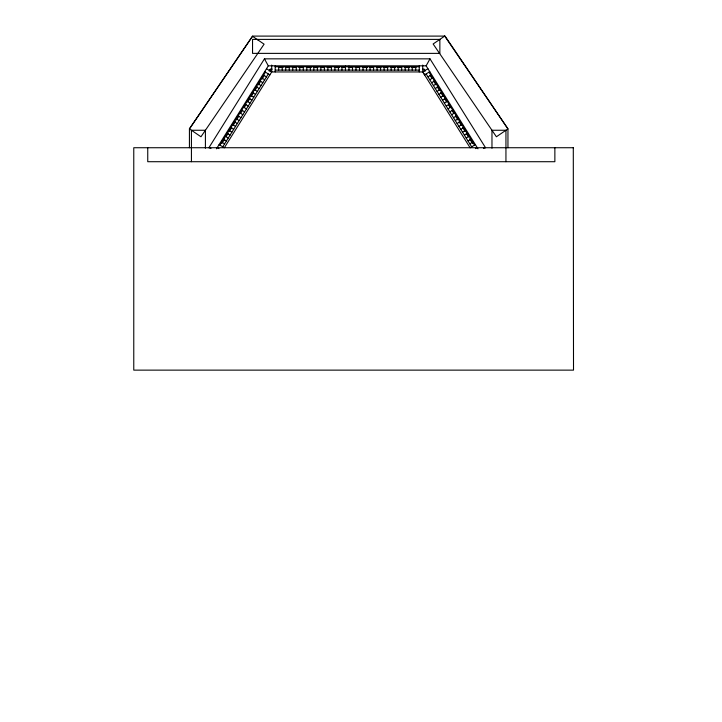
<?xml version="1.0" encoding="UTF-8"?>
<svg xmlns="http://www.w3.org/2000/svg" width="722" height="722" viewBox="0 0 722 722"><rect width="100%" height="100%" fill="white"/><g stroke="black" fill="none" stroke-linecap="round" stroke-linejoin="round"><path stroke-width="1.08" d="M216.456 148.813L268.313 65.828L426.124 65.828L429.996 58.843L485.545 147.739L483.433 148.398M429.996 58.843L264.442 58.843L208.893 147.739L211.005 148.398M219.885 145.05L265.443 72.155M221.726 143.57L224.686 138.832M225.869 136.945L228.233 133.155M229.415 131.26L231.78 127.478M232.962 125.583L235.336 121.792M236.518 119.897L238.883 116.116M240.661 113.273L242.43 110.43M244.207 107.596L245.976 104.753M247.754 101.91L250.119 98.129M251.301 96.234L253.675 92.443M254.857 90.557L257.222 86.766M258.404 84.871L260.768 81.09M261.951 79.194L264.315 75.404M269.162 71.072L270.254 69.33M222.746 146.837L268.295 73.942M422.731 71.749L424.96 70.368M475.329 144.571L470.139 147.811L422.731 71.947L427.92 68.707M424.59 74.907L429.77 71.668M427.993 76.902L430.844 75.124M429.78 79.772L432.631 77.985M431.63 82.732L434.482 80.954M433.426 85.593L436.278 83.815M435.276 88.562L438.128 86.775M437.063 91.423L439.915 89.645M438.913 94.392L441.765 92.606M440.709 97.253L443.561 95.466M442.559 100.214L445.411 98.436M444.346 103.084L447.198 101.297M446.196 106.044L449.048 104.266M447.992 108.905L450.844 107.127M449.842 111.874L452.694 110.087M451.629 114.735L454.481 112.957M453.479 117.704L456.331 115.917M455.275 120.565L458.127 118.778M457.125 123.525L459.977 121.747M458.912 126.395L461.764 124.608M460.762 129.355L463.623 127.577M462.558 132.216L465.41 130.438M464.408 135.185L467.26 133.399M466.195 138.046L469.047 136.268M468.046 141.016L470.906 139.229M469.841 143.877L472.693 142.09M475.446 148.615L477.179 147.532M275.199 66.758L419.238 66.758M278.575 67.516L283.078 67.516M285.325 67.516L289.829 67.516M292.076 67.516L296.58 67.516M298.827 67.516L303.33 67.516M306.706 67.516L311.209 67.516M313.456 67.516L317.96 67.516M320.216 67.516L324.71 67.516M326.967 67.516L331.47 67.516M334.846 67.516L339.34 67.516M341.596 67.516L344.972 67.516M348.347 67.516L352.85 67.516M355.098 67.516L359.601 67.516M362.976 67.516L367.48 67.516M369.727 67.516L373.103 67.516M376.478 67.516L380.981 67.516M383.238 67.516L387.732 67.516M391.116 67.516L395.611 67.516M397.867 67.516L401.242 67.516M404.618 67.516L409.121 67.516M411.369 67.516L415.872 67.516M272.194 69.131L270.254 69.131L269.477 70.368L271.698 71.749M422.659 69.131L424.184 69.131L425.276 71.072M275.199 70.115L419.247 70.115M221.898 140.564L224.145 140.564M470.293 140.564L472.54 140.564M266.517 68.707L271.698 71.947L422.857 71.947L424.707 74.907M264.667 71.668L269.847 74.907M263.593 75.124L266.445 76.902M261.806 77.985L264.658 79.772M259.947 80.954L262.808 82.732M258.16 83.815L261.012 85.593M256.31 86.775L259.162 88.562M254.523 89.645L257.375 91.423M252.664 92.606L255.525 94.392M250.877 95.466L253.729 97.253M249.027 98.436L251.879 100.214M247.24 101.297L250.092 103.084M245.381 104.266L248.242 106.044M243.594 107.127L246.446 108.905M241.744 110.087L244.596 111.874M239.957 112.957L242.809 114.735M238.098 115.917L240.958 117.704M236.311 118.778L239.162 120.565M234.46 121.747L237.312 123.525M232.674 124.608L235.525 126.395M230.814 127.577L233.675 129.355M229.027 130.438L231.879 132.216M227.177 133.399L230.029 135.185M225.39 136.268L228.242 138.046M223.531 139.229L226.392 141.016M221.744 142.09L224.596 143.877M219.109 144.571L224.298 147.811L271.698 71.947L271.698 65.079M217.259 147.532L218.992 148.615M426.124 65.828L477.982 148.813M428.994 72.155L474.544 145.059M430.113 75.404L431.891 78.247M433.669 81.09L436.034 84.871M437.216 86.766L439.581 90.557M440.763 92.443L443.137 96.234M444.319 98.129L446.683 101.91M448.452 104.753L450.23 107.596M452.008 110.43L453.777 113.273M455.555 116.116L457.919 119.897M459.102 121.792L461.475 125.583M462.658 127.478L465.022 131.26M466.204 133.155L468.569 136.945M469.751 138.832L472.711 143.57M426.142 73.942L471.692 146.837M264.442 58.843L268.313 65.828M554.866 147.73L554.866 161.71L147.748 161.71L147.748 147.73M507.954 147.73L507.954 128.886L445.05 36.1L252.547 36.1L189.426 128.886L189.426 147.73M505.942 161.71L505.942 130.258L491.971 130.258L491.971 148.227M422.731 65.079L422.731 71.947M419.238 65.828L419.247 71.947M415.746 66.758L415.746 70.115M412.217 66.758L412.217 70.115M408.715 66.758L408.715 70.115M405.186 66.758L405.186 70.115M401.694 66.758L401.694 70.115M398.156 66.758L398.156 70.115M394.663 66.758L394.663 70.115M391.134 66.758L391.134 70.115M387.633 66.758L387.633 70.115M384.104 66.758L384.104 70.115M380.611 66.758L380.611 70.115M377.074 66.758L377.074 70.115M373.581 66.758L373.581 70.115M370.052 66.758L370.052 70.115M366.55 66.758L366.55 70.115M363.022 66.758L363.022 70.115M359.529 66.758L359.529 70.115M355.991 66.758L355.991 70.115M352.498 66.758L352.498 70.115M348.97 66.117L348.97 70.115M345.468 66.117L345.468 70.115M341.939 66.758L341.939 70.115M338.447 66.758L338.447 70.115M334.909 66.758L334.909 70.115M331.416 66.758L331.416 70.115M327.887 66.758L327.887 70.115M324.386 66.758L324.386 70.115M320.857 66.758L320.857 70.115M317.364 66.758L317.364 70.115M313.826 66.758L313.826 70.115M310.334 66.758L310.334 70.115M306.805 66.758L306.805 70.115M303.303 66.758L303.303 70.115M299.774 66.758L299.774 70.115M296.282 66.758L296.282 70.115M292.744 66.758L292.744 70.115M289.251 66.758L289.251 70.115M285.722 66.758L285.722 70.115M282.221 66.758L282.221 70.115M278.692 66.758L278.692 70.115M275.199 65.828L275.199 71.947M257.826 39.394L257.826 39.9M205.409 148.227L205.409 130.258L191.429 130.258L191.429 161.71M252.547 36.299L189.426 128.886L200.969 136.765L264.099 44.177L252.547 36.299M444.689 36.1L433.137 43.979L496.402 136.765L507.954 128.886L444.689 36.1M439.86 39.394L252.547 39.394L252.547 53.374L439.86 53.374L439.86 39.394M573.295 147.73L133.769 147.73L133.769 370.133L573.512 370.133L573.295 147.73"/></g></svg>
